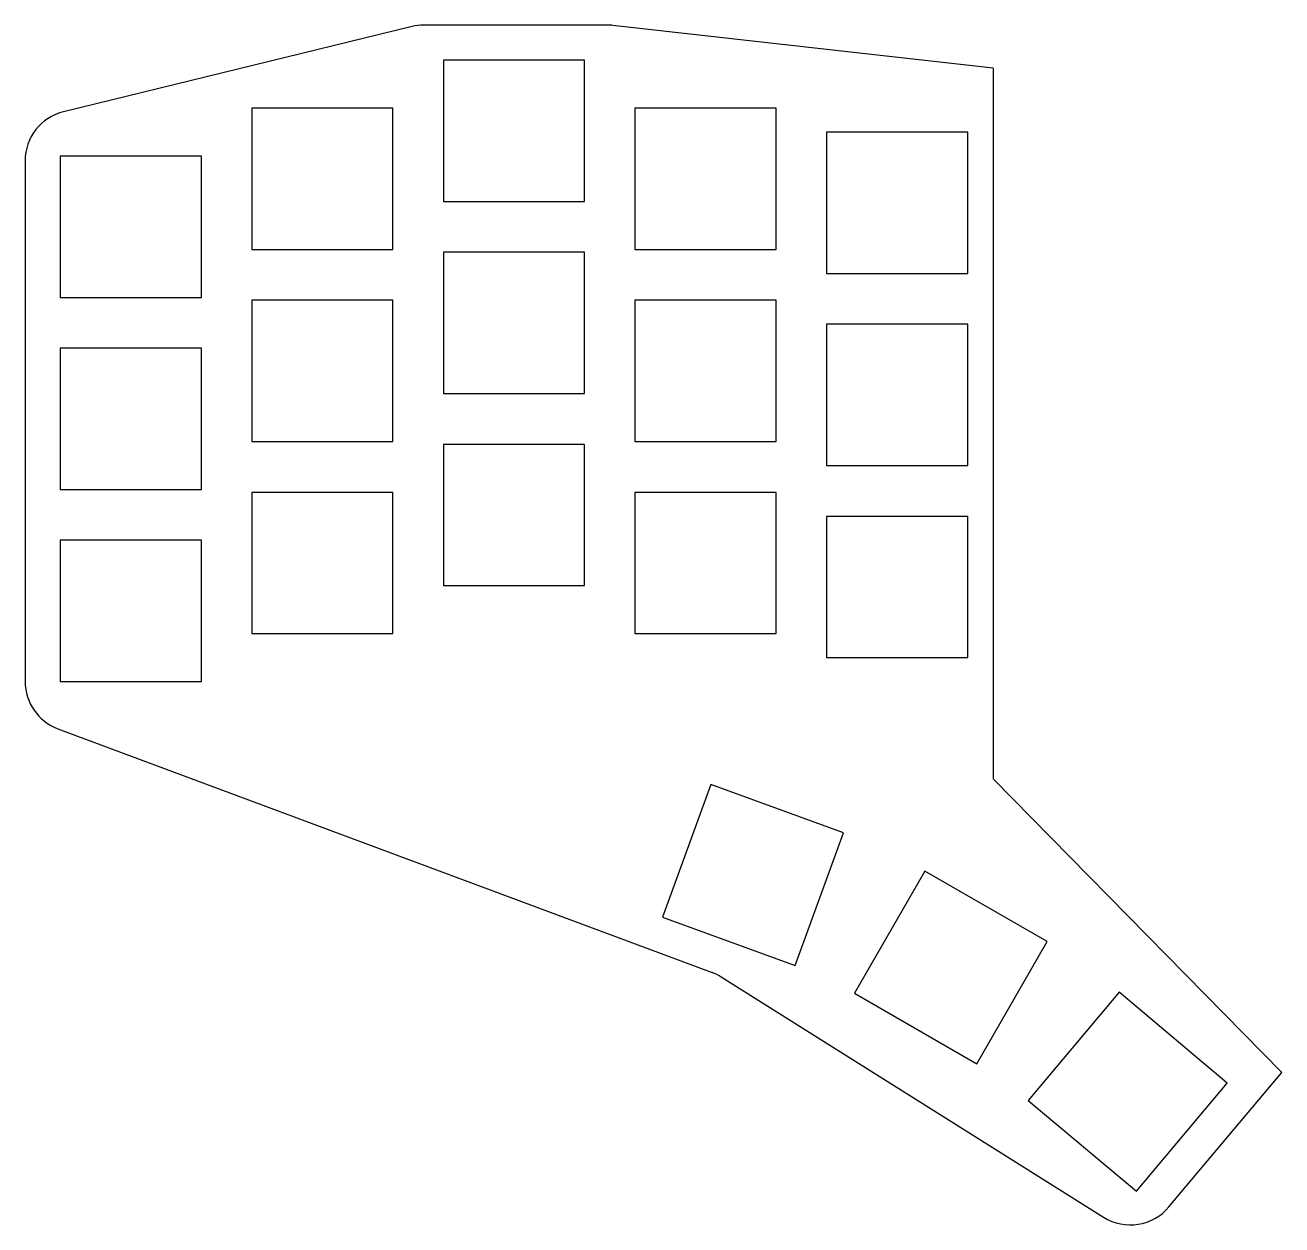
# Model space of a CAD drawing. Header units: millimetres. Extents: x 142 to 267, y -213 to -94.
import ezdxf

# ---------------------------------------------------------------- set-up
doc = ezdxf.new("R2010")
doc.units = ezdxf.units.MM

msp = doc.modelspace()

# ---------------------------------------------------------------- linework, layer by layer
for p, q in [((180.29, -94.44), (145.73, -102.89)), ((199.65, -94.3), (181.48, -94.3)), ((237.93, -98.55), (200.2, -94.33)), ((197.4, -97.78), (183.4, -97.78)), ((183.4, -97.78), (183.4, -111.78)), ((197.4, -111.78), (197.4, -97.78)), ((237.93, -98.55), (237.93, -169.07)), ((178.4, -102.54), (164.4, -102.54)), ((164.4, -102.54), (164.4, -116.54)), ((178.4, -116.54), (178.4, -102.54)), ((216.4, -102.54), (202.4, -102.54)), ((202.4, -102.54), (202.4, -116.54)), ((216.4, -116.54), (216.4, -102.54)), ((235.4, -104.92), (221.4, -104.92)), ((221.4, -104.92), (221.4, -118.92)), ((235.4, -118.92), (235.4, -104.92)), ((141.92, -107.75), (141.92, -159.4)), ((159.4, -107.3), (145.4, -107.3)), ((145.4, -107.3), (145.4, -121.3)), ((159.4, -121.3), (159.4, -107.3)), ((183.4, -111.78), (197.4, -111.78)), ((164.4, -116.54), (178.4, -116.54)), ((197.4, -116.83), (183.4, -116.83)), ((183.4, -116.83), (183.4, -130.82)), ((197.4, -130.82), (197.4, -116.83)), ((202.4, -116.54), (216.4, -116.54)), ((221.4, -118.92), (235.4, -118.92)), ((145.4, -121.3), (159.4, -121.3)), ((178.4, -121.59), (164.4, -121.59)), ((164.4, -121.59), (164.4, -135.59)), ((178.4, -135.59), (178.4, -121.59)), ((216.4, -121.59), (202.4, -121.59)), ((202.4, -121.59), (202.4, -135.59)), ((216.4, -135.59), (216.4, -121.59)), ((235.4, -123.97), (221.4, -123.97)), ((221.4, -123.97), (221.4, -137.97)), ((235.4, -137.97), (235.4, -123.97)), ((159.4, -126.35), (145.4, -126.35)), ((145.4, -126.35), (145.4, -140.35)), ((159.4, -140.35), (159.4, -126.35)), ((183.4, -130.82), (197.4, -130.82)), ((164.4, -135.59), (178.4, -135.59)), ((202.4, -135.59), (216.4, -135.59)), ((197.4, -135.88), (183.4, -135.88)), ((183.4, -135.88), (183.4, -149.88)), ((197.4, -149.88), (197.4, -135.88)), ((221.4, -137.97), (235.4, -137.97)), ((145.4, -140.35), (159.4, -140.35)), ((178.4, -140.64), (164.4, -140.64)), ((164.4, -140.64), (164.4, -154.64)), ((178.4, -154.64), (178.4, -140.64)), ((216.4, -140.64), (202.4, -140.64)), ((202.4, -140.64), (202.4, -154.64)), ((216.4, -154.64), (216.4, -140.64)), ((235.4, -143.02), (221.4, -143.02)), ((221.4, -143.02), (221.4, -157.02)), ((235.4, -157.02), (235.4, -143.02)), ((159.4, -145.4), (145.4, -145.4)), ((145.4, -145.4), (145.4, -159.4)), ((159.4, -159.4), (159.4, -145.4)), ((183.4, -149.88), (197.4, -149.88)), ((164.4, -154.64), (178.4, -154.64)), ((202.4, -154.64), (216.4, -154.64)), ((221.4, -157.02), (235.4, -157.02)), ((145.4, -159.4), (159.4, -159.4)), ((145.18, -164.09), (210.05, -188.26)), ((237.93, -169.07), (266.56, -198.17)), ((209.93, -169.62), (205.14, -182.78)), ((223.08, -174.41), (209.93, -169.62)), ((218.3, -187.57), (223.08, -174.41)), ((231.16, -178.2), (224.16, -190.32)), ((243.29, -185.2), (231.16, -178.2)), ((205.14, -182.78), (218.3, -187.57)), ((236.29, -197.32), (243.29, -185.2)), ((210.96, -188.71), (248.87, -212.53)), ((224.16, -190.32), (236.29, -197.32)), ((250.41, -190.23), (241.41, -200.95)), ((261.13, -199.23), (250.41, -190.23)), ((252.13, -209.95), (261.13, -199.23)), ((255.36, -211.51), (266.56, -198.17)), ((241.41, -200.95), (252.13, -209.95))]:
    msp.add_line(p, q)
for centre, start, end in [((181.48, -99.3), 90, 103.7408), ((199.65, -99.3), 83.6097, 90), ((146.92, -107.75), 103.7408, 180), ((146.92, -159.4), 180, 249.5653), ((208.3, -192.95), 57.8555, 69.5653), ((251.53, -208.3), 237.8555, 320)]:
    msp.add_arc(centre, 5, start, end)

doc.saveas('drawing.dxf')
